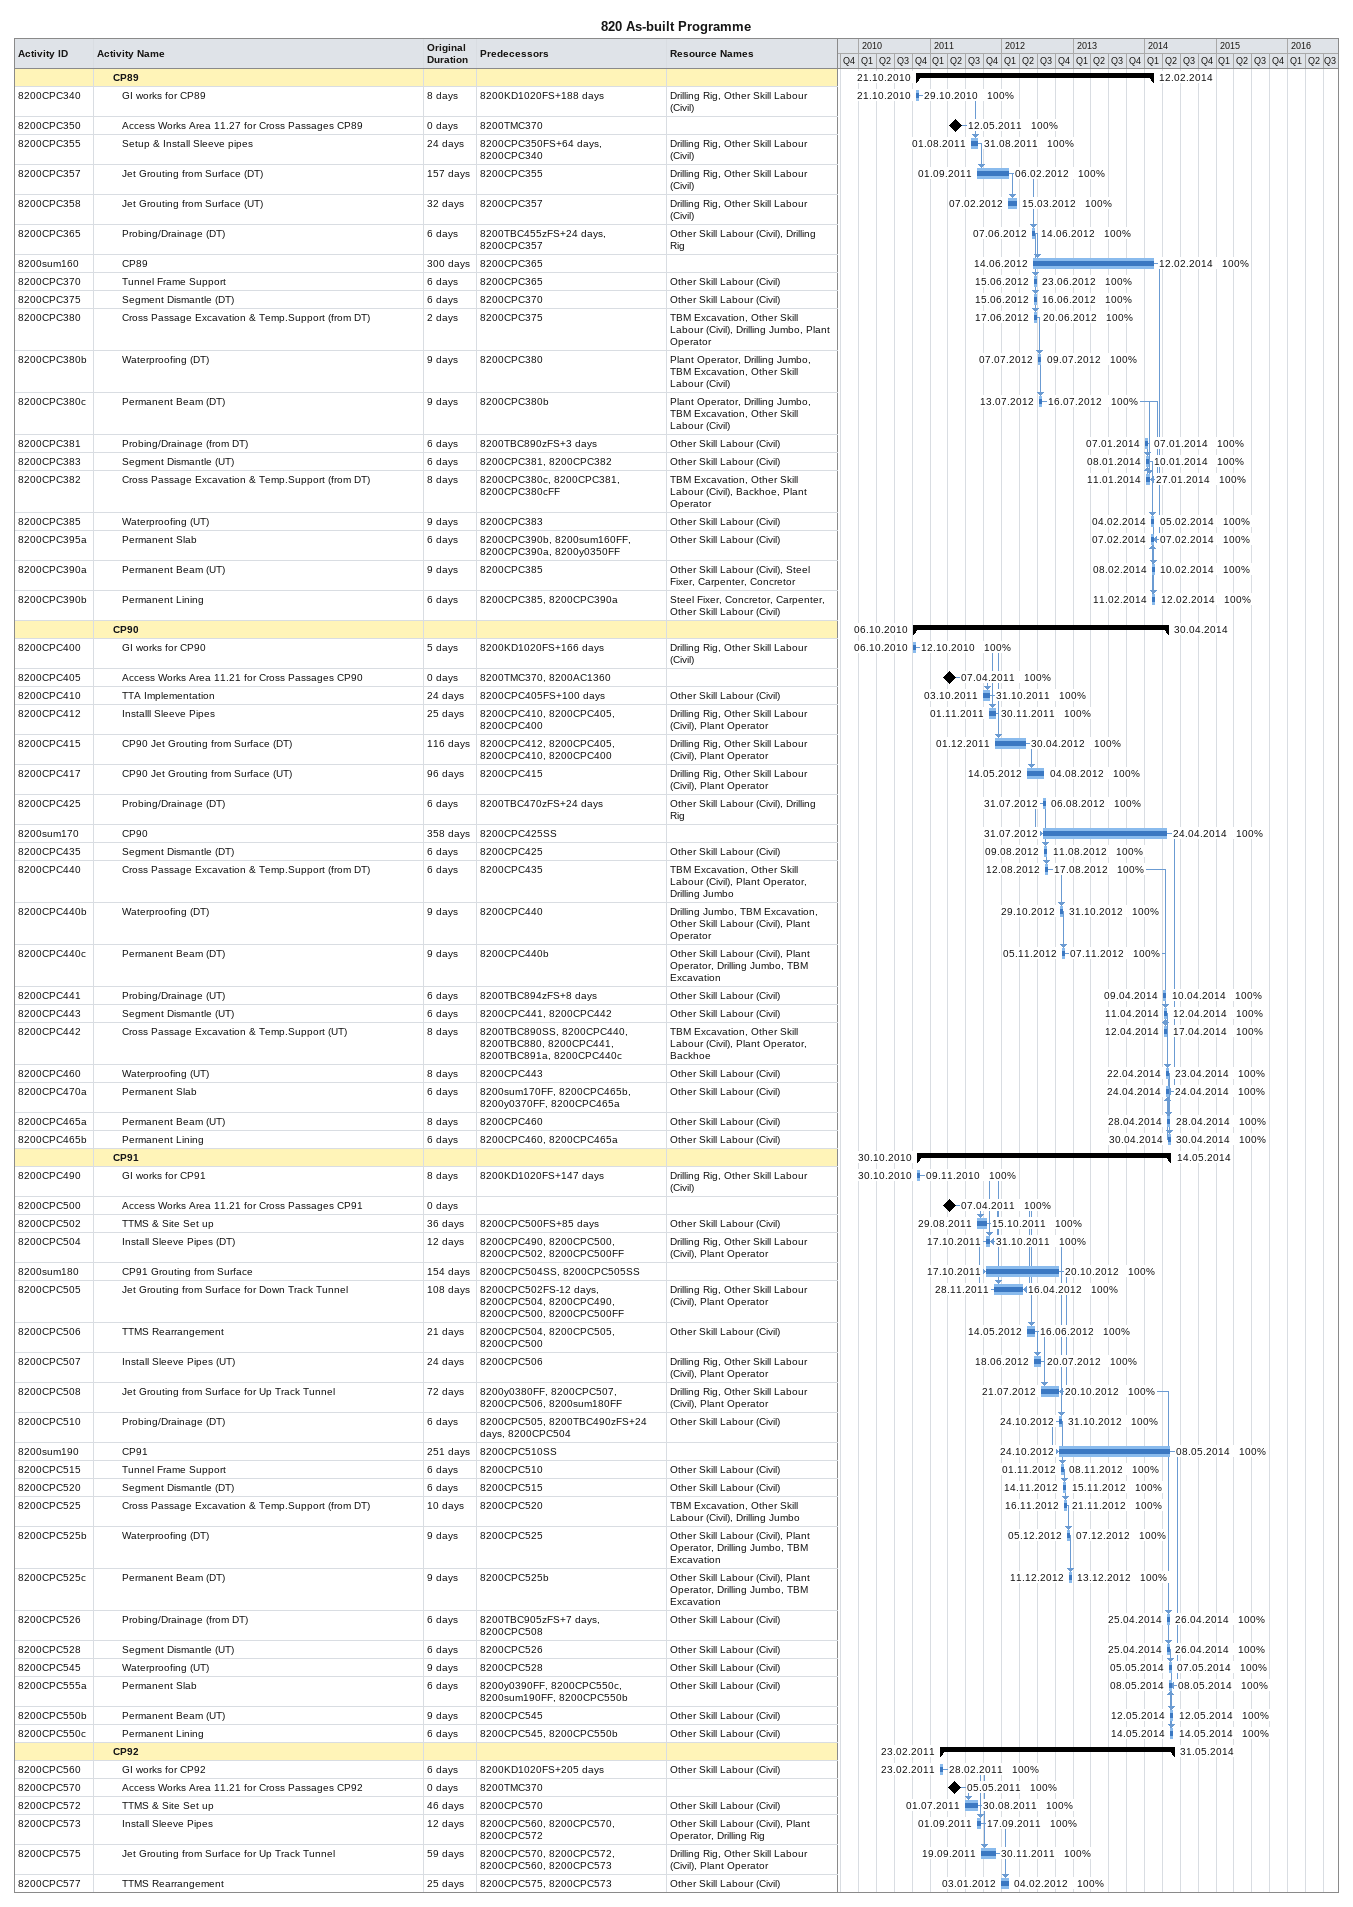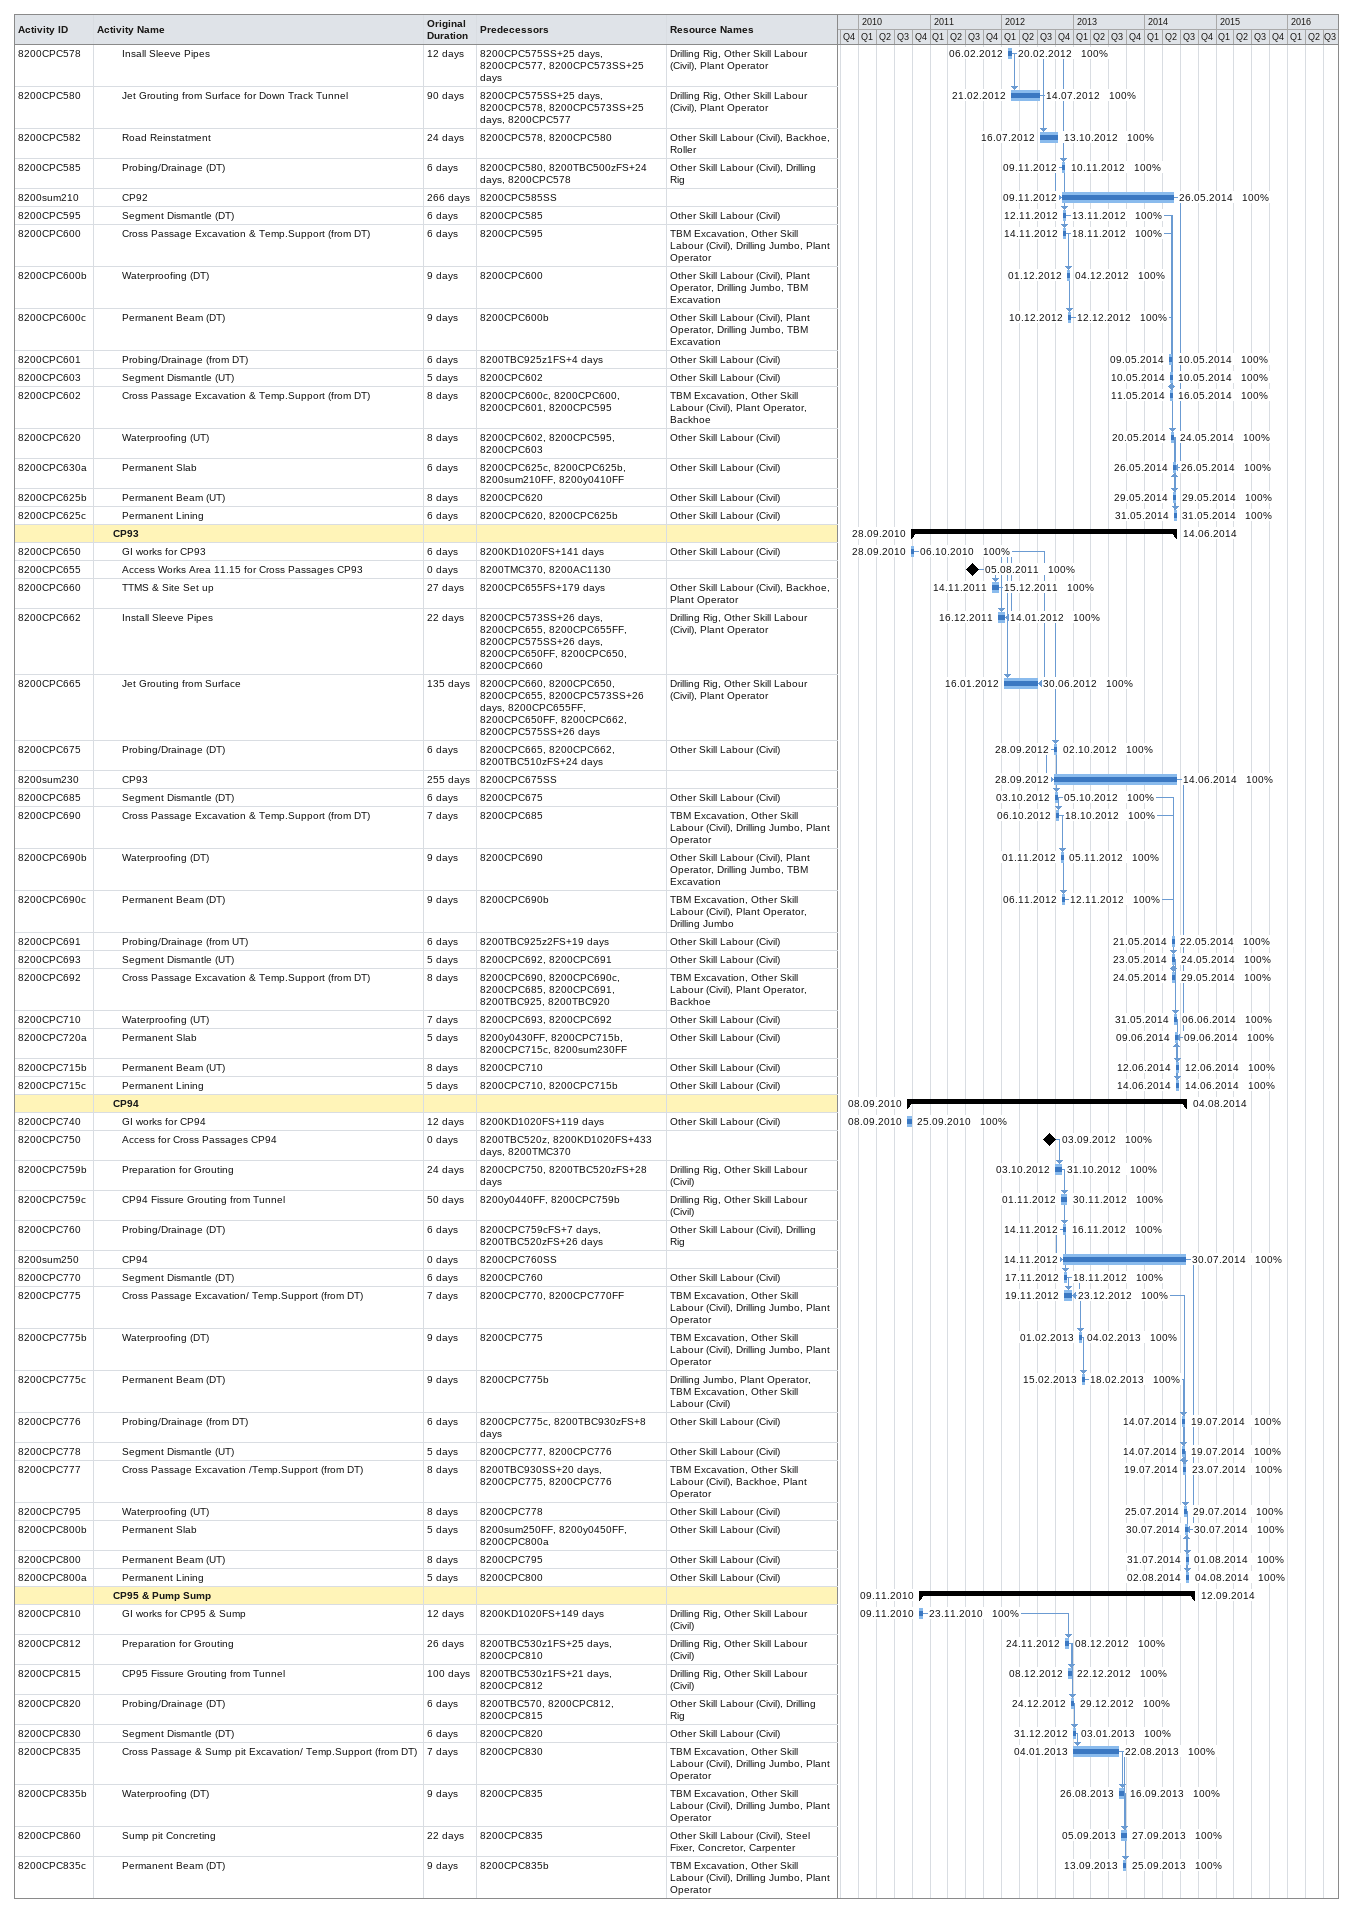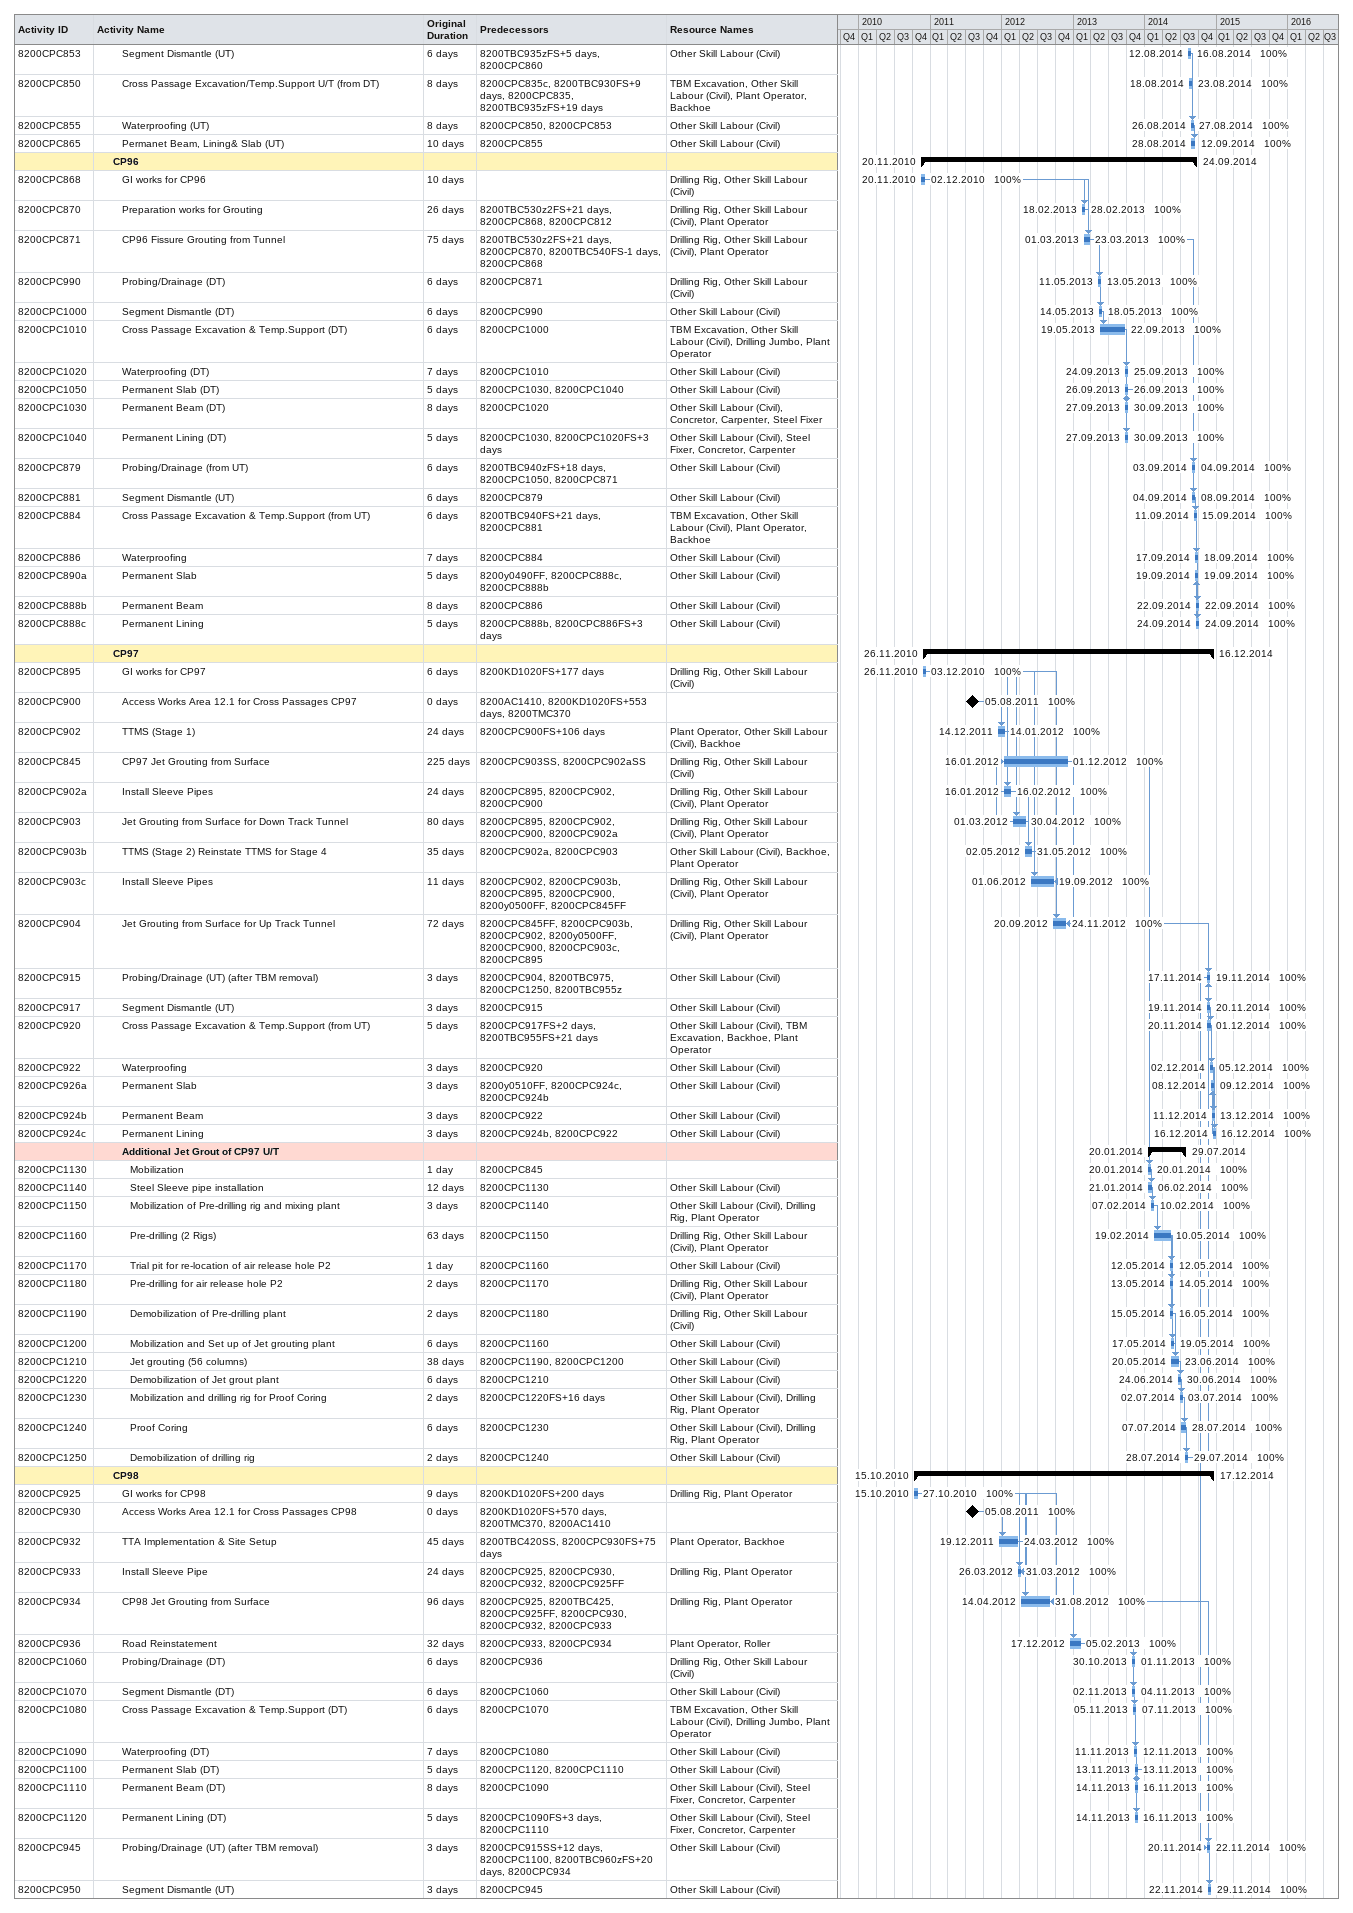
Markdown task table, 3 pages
820 As-built Programme

| ID | Level | Task | Original duration | Start | Finish | Predecessors | Resources | % complete |
|---|---|---|---|---|---|---|---|---|
|  | 3 | **CP89** |  | 2010-10-21 | 2014-02-12 |  |  |  |
| 8200CPC340 | 4 | GI works for CP89 | 8d | 2010-10-21 | 2010-10-29 | 8200KD1020FS+188d | Drilling Rig, Other Skill Labour (Civil) | 100 |
| 8200CPC350 | 4 | Access Works Area 11.27 for Cross Passages CP89 | 0d | 2011-05-12 | 2011-05-12 | 8200TMC370 |  | 100 |
| 8200CPC355 | 4 | Setup & Install Sleeve pipes | 24d | 2011-08-01 | 2011-08-31 | 8200CPC350FS+64d, 8200CPC340 | Drilling Rig, Other Skill Labour (Civil) | 100 |
| 8200CPC357 | 4 | Jet Grouting from Surface (DT) | 157d | 2011-09-01 | 2012-02-06 | 8200CPC355 | Drilling Rig, Other Skill Labour (Civil) | 100 |
| 8200CPC358 | 4 | Jet Grouting from Surface (UT) | 32d | 2012-02-07 | 2012-03-15 | 8200CPC357 | Drilling Rig, Other Skill Labour (Civil) | 100 |
| 8200CPC365 | 4 | Probing/Drainage (DT) | 6d | 2012-06-07 | 2012-06-14 | 8200TBC455zFS+24d, 8200CPC357 | Other Skill Labour (Civil), Drilling Rig | 100 |
| 8200sum160 | 4 | CP89 | 300d | 2012-06-14 | 2014-02-12 | 8200CPC365 |  | 100 |
| 8200CPC370 | 4 | Tunnel Frame Support | 6d | 2012-06-15 | 2012-06-23 | 8200CPC365 | Other Skill Labour (Civil) | 100 |
| 8200CPC375 | 4 | Segment Dismantle (DT) | 6d | 2012-06-15 | 2012-06-16 | 8200CPC370 | Other Skill Labour (Civil) | 100 |
| 8200CPC380 | 4 | Cross Passage Excavation & Temp.Support (from DT) | 2d | 2012-06-17 | 2012-06-20 | 8200CPC375 | TBM Excavation, Other Skill Labour (Civil), Drilling Jumbo, Plant Operator | 100 |
| 8200CPC380b | 4 | Waterproofing (DT) | 9d | 2012-07-07 | 2012-07-09 | 8200CPC380 | Plant Operator, Drilling Jumbo, TBM Excavation, Other Skill Labour (Civil) | 100 |
| 8200CPC380c | 4 | Permanent Beam (DT) | 9d | 2012-07-13 | 2012-07-16 | 8200CPC380b | Plant Operator, Drilling Jumbo, TBM Excavation, Other Skill Labour (Civil) | 100 |
| 8200CPC381 | 4 | Probing/Drainage (from DT) | 6d | 2014-01-07 | 2014-01-07 | 8200TBC890zFS+3d | Other Skill Labour (Civil) | 100 |
| 8200CPC383 | 4 | Segment Dismantle (UT) | 6d | 2014-01-08 | 2014-01-10 | 8200CPC381, 8200CPC382 | Other Skill Labour (Civil) | 100 |
| 8200CPC382 | 4 | Cross Passage Excavation & Temp.Support (from DT) | 8d | 2014-01-11 | 2014-01-27 | 8200CPC380c, 8200CPC381, 8200CPC380cFF | TBM Excavation, Other Skill Labour (Civil), Backhoe, Plant Operator | 100 |
| 8200CPC385 | 4 | Waterproofing (UT) | 9d | 2014-02-04 | 2014-02-05 | 8200CPC383 | Other Skill Labour (Civil) | 100 |
| 8200CPC395a | 4 | Permanent Slab | 6d | 2014-02-07 | 2014-02-07 | 8200CPC390b, 8200sum160FF, 8200CPC390a, 8200y0350FF | Other Skill Labour (Civil) | 100 |
| 8200CPC390a | 4 | Permanent Beam (UT) | 9d | 2014-02-08 | 2014-02-10 | 8200CPC385 | Other Skill Labour (Civil), Steel Fixer, Carpenter, Concretor | 100 |
| 8200CPC390b | 4 | Permanent Lining | 6d | 2014-02-11 | 2014-02-12 | 8200CPC385, 8200CPC390a | Steel Fixer, Concretor, Carpenter, Other Skill Labour (Civil) | 100 |
|  | 3 | **CP90** |  | 2010-10-06 | 2014-04-30 |  |  |  |
| 8200CPC400 | 4 | GI works for CP90 | 5d | 2010-10-06 | 2010-10-12 | 8200KD1020FS+166d | Drilling Rig, Other Skill Labour (Civil) | 100 |
| 8200CPC405 | 4 | Access Works Area 11.21 for Cross Passages CP90 | 0d | 2011-04-07 | 2011-04-07 | 8200TMC370, 8200AC1360 |  | 100 |
| 8200CPC410 | 4 | TTA Implementation | 24d | 2011-10-03 | 2011-10-31 | 8200CPC405FS+100d | Other Skill Labour (Civil) | 100 |
| 8200CPC412 | 4 | Installl Sleeve Pipes | 25d | 2011-11-01 | 2011-11-30 | 8200CPC410, 8200CPC405, 8200CPC400 | Drilling Rig, Other Skill Labour (Civil), Plant Operator | 100 |
| 8200CPC415 | 4 | CP90 Jet Grouting from Surface (DT) | 116d | 2011-12-01 | 2012-04-30 | 8200CPC412, 8200CPC405, 8200CPC410, 8200CPC400 | Drilling Rig, Other Skill Labour (Civil), Plant Operator | 100 |
| 8200CPC417 | 4 | CP90 Jet Grouting from Surface (UT) | 96d | 2012-05-14 | 2012-08-04 | 8200CPC415 | Drilling Rig, Other Skill Labour (Civil), Plant Operator | 100 |
| 8200CPC425 | 4 | Probing/Drainage (DT) | 6d | 2012-07-31 | 2012-08-06 | 8200TBC470zFS+24d | Other Skill Labour (Civil), Drilling Rig | 100 |
| 8200sum170 | 4 | CP90 | 358d | 2012-07-31 | 2014-04-24 | 8200CPC425SS |  | 100 |
| 8200CPC435 | 4 | Segment Dismantle (DT) | 6d | 2012-08-09 | 2012-08-11 | 8200CPC425 | Other Skill Labour (Civil) | 100 |
| 8200CPC440 | 4 | Cross Passage Excavation & Temp.Support (from DT) | 6d | 2012-08-12 | 2012-08-17 | 8200CPC435 | TBM Excavation, Other Skill Labour (Civil), Plant Operator, Drilling Jumbo | 100 |
| 8200CPC440b | 4 | Waterproofing (DT) | 9d | 2012-10-29 | 2012-10-31 | 8200CPC440 | Drilling Jumbo, TBM Excavation, Other Skill Labour (Civil), Plant Operator | 100 |
| 8200CPC440c | 4 | Permanent Beam (DT) | 9d | 2012-11-05 | 2012-11-07 | 8200CPC440b | Other Skill Labour (Civil), Plant Operator, Drilling Jumbo, TBM Excavation | 100 |
| 8200CPC441 | 4 | Probing/Drainage (UT) | 6d | 2014-04-09 | 2014-04-10 | 8200TBC894zFS+8d | Other Skill Labour (Civil) | 100 |
| 8200CPC443 | 4 | Segment Dismantle (UT) | 6d | 2014-04-11 | 2014-04-12 | 8200CPC441, 8200CPC442 | Other Skill Labour (Civil) | 100 |
| 8200CPC442 | 4 | Cross Passage Excavation & Temp.Support (UT) | 8d | 2014-04-12 | 2014-04-17 | 8200TBC890SS, 8200CPC440, 8200TBC880, 8200CPC441, 8200TBC891a, 8200CPC440c | TBM Excavation, Other Skill Labour (Civil), Plant Operator, Backhoe | 100 |
| 8200CPC460 | 4 | Waterproofing (UT) | 8d | 2014-04-22 | 2014-04-23 | 8200CPC443 | Other Skill Labour (Civil) | 100 |
| 8200CPC470a | 4 | Permanent Slab | 6d | 2014-04-24 | 2014-04-24 | 8200sum170FF, 8200CPC465b, 8200y0370FF, 8200CPC465a | Other Skill Labour (Civil) | 100 |
| 8200CPC465a | 4 | Permanent Beam (UT) | 8d | 2014-04-28 | 2014-04-28 | 8200CPC460 | Other Skill Labour (Civil) | 100 |
| 8200CPC465b | 4 | Permanent Lining | 6d | 2014-04-30 | 2014-04-30 | 8200CPC460, 8200CPC465a | Other Skill Labour (Civil) | 100 |
|  | 3 | **CP91** |  | 2010-10-30 | 2014-05-14 |  |  |  |
| 8200CPC490 | 4 | GI works for CP91 | 8d | 2010-10-30 | 2010-11-09 | 8200KD1020FS+147d | Drilling Rig, Other Skill Labour (Civil) | 100 |
| 8200CPC500 | 4 | Access Works Area 11.21 for Cross Passages CP91 | 0d | 2011-04-07 | 2011-04-07 |  |  | 100 |
| 8200CPC502 | 4 | TTMS & Site Set up | 36d | 2011-08-29 | 2011-10-15 | 8200CPC500FS+85d | Other Skill Labour (Civil) | 100 |
| 8200CPC504 | 4 | Install Sleeve Pipes (DT) | 12d | 2011-10-17 | 2011-10-31 | 8200CPC490, 8200CPC500, 8200CPC502, 8200CPC500FF | Drilling Rig, Other Skill Labour (Civil), Plant Operator | 100 |
| 8200sum180 | 4 | CP91 Grouting from Surface | 154d | 2011-10-17 | 2012-10-20 | 8200CPC504SS, 8200CPC505SS |  | 100 |
| 8200CPC505 | 4 | Jet Grouting from Surface for Down Track Tunnel | 108d | 2011-11-28 | 2012-04-16 | 8200CPC502FS-12d, 8200CPC504, 8200CPC490, 8200CPC500, 8200CPC500FF | Drilling Rig, Other Skill Labour (Civil), Plant Operator | 100 |
| 8200CPC506 | 4 | TTMS Rearrangement | 21d | 2012-05-14 | 2012-06-16 | 8200CPC504, 8200CPC505, 8200CPC500 | Other Skill Labour (Civil) | 100 |
| 8200CPC507 | 4 | Install Sleeve Pipes (UT) | 24d | 2012-06-18 | 2012-07-20 | 8200CPC506 | Drilling Rig, Other Skill Labour (Civil), Plant Operator | 100 |
| 8200CPC508 | 4 | Jet Grouting from Surface for Up Track Tunnel | 72d | 2012-07-21 | 2012-10-20 | 8200y0380FF, 8200CPC507, 8200CPC506, 8200sum180FF | Drilling Rig, Other Skill Labour (Civil), Plant Operator | 100 |
| 8200CPC510 | 4 | Probing/Drainage (DT) | 6d | 2012-10-24 | 2012-10-31 | 8200CPC505, 8200TBC490zFS+24d, 8200CPC504 | Other Skill Labour (Civil) | 100 |
| 8200sum190 | 4 | CP91 | 251d | 2012-10-24 | 2014-05-08 | 8200CPC510SS |  | 100 |
| 8200CPC515 | 4 | Tunnel Frame Support | 6d | 2012-11-01 | 2012-11-08 | 8200CPC510 | Other Skill Labour (Civil) | 100 |
| 8200CPC520 | 4 | Segment Dismantle (DT) | 6d | 2012-11-14 | 2012-11-15 | 8200CPC515 | Other Skill Labour (Civil) | 100 |
| 8200CPC525 | 4 | Cross Passage Excavation & Temp.Support (from DT) | 10d | 2012-11-16 | 2012-11-21 | 8200CPC520 | TBM Excavation, Other Skill Labour (Civil), Drilling Jumbo | 100 |
| 8200CPC525b | 4 | Waterproofing (DT) | 9d | 2012-12-05 | 2012-12-07 | 8200CPC525 | Other Skill Labour (Civil), Plant Operator, Drilling Jumbo, TBM Excavation | 100 |
| 8200CPC525c | 4 | Permanent Beam (DT) | 9d | 2012-12-11 | 2012-12-13 | 8200CPC525b | Other Skill Labour (Civil), Plant Operator, Drilling Jumbo, TBM Excavation | 100 |
| 8200CPC526 | 4 | Probing/Drainage (from DT) | 6d | 2014-04-25 | 2014-04-26 | 8200TBC905zFS+7d, 8200CPC508 | Other Skill Labour (Civil) | 100 |
| 8200CPC528 | 4 | Segment Dismantle (UT) | 6d | 2014-04-25 | 2014-04-26 | 8200CPC526 | Other Skill Labour (Civil) | 100 |
| 8200CPC545 | 4 | Waterproofing (UT) | 9d | 2014-05-05 | 2014-05-07 | 8200CPC528 | Other Skill Labour (Civil) | 100 |
| 8200CPC555a | 4 | Permanent Slab | 6d | 2014-05-08 | 2014-05-08 | 8200y0390FF, 8200CPC550c, 8200sum190FF, 8200CPC550b | Other Skill Labour (Civil) | 100 |
| 8200CPC550b | 4 | Permanent Beam (UT) | 9d | 2014-05-12 | 2014-05-12 | 8200CPC545 | Other Skill Labour (Civil) | 100 |
| 8200CPC550c | 4 | Permanent Lining | 6d | 2014-05-14 | 2014-05-14 | 8200CPC545, 8200CPC550b | Other Skill Labour (Civil) | 100 |
|  | 3 | **CP92** |  | 2011-02-23 | 2014-05-31 |  |  |  |
| 8200CPC560 | 4 | GI works for CP92 | 6d | 2011-02-23 | 2011-02-28 | 8200KD1020FS+205d | Other Skill Labour (Civil) | 100 |
| 8200CPC570 | 4 | Access Works Area 11.21 for Cross Passages CP92 | 0d | 2011-05-05 | 2011-05-05 | 8200TMC370 |  | 100 |
| 8200CPC572 | 4 | TTMS & Site Set up | 46d | 2011-07-01 | 2011-08-30 | 8200CPC570 | Other Skill Labour (Civil) | 100 |
| 8200CPC573 | 4 | Install Sleeve Pipes | 12d | 2011-09-01 | 2011-09-17 | 8200CPC560, 8200CPC570, 8200CPC572 | Other Skill Labour (Civil), Plant Operator, Drilling Rig | 100 |
| 8200CPC575 | 4 | Jet Grouting from Surface for Up Track Tunnel | 59d | 2011-09-19 | 2011-11-30 | 8200CPC570, 8200CPC572, 8200CPC560, 8200CPC573 | Drilling Rig, Other Skill Labour (Civil), Plant Operator | 100 |
| 8200CPC577 | 4 | TTMS Rearrangement | 25d | 2012-01-03 | 2012-02-04 | 8200CPC575, 8200CPC573 | Other Skill Labour (Civil) | 100 |
| 8200CPC578 | 4 | Insall Sleeve Pipes | 12d | 2012-02-06 | 2012-02-20 | 8200CPC575SS+25d, 8200CPC577, 8200CPC573SS+25d | Drilling Rig, Other Skill Labour (Civil), Plant Operator | 100 |
| 8200CPC580 | 4 | Jet Grouting from Surface for Down Track Tunnel | 90d | 2012-02-21 | 2012-07-14 | 8200CPC575SS+25d, 8200CPC578, 8200CPC573SS+25d, 8200CPC577 | Drilling Rig, Other Skill Labour (Civil), Plant Operator | 100 |
| 8200CPC582 | 4 | Road Reinstatment | 24d | 2012-07-16 | 2012-10-13 | 8200CPC578, 8200CPC580 | Other Skill Labour (Civil), Backhoe, Roller | 100 |
| 8200CPC585 | 4 | Probing/Drainage (DT) | 6d | 2012-11-09 | 2012-11-10 | 8200CPC580, 8200TBC500zFS+24d, 8200CPC578 | Other Skill Labour (Civil), Drilling Rig | 100 |
| 8200sum210 | 4 | CP92 | 266d | 2012-11-09 | 2014-05-26 | 8200CPC585SS |  | 100 |
| 8200CPC595 | 4 | Segment Dismantle (DT) | 6d | 2012-11-12 | 2012-11-13 | 8200CPC585 | Other Skill Labour (Civil) | 100 |
| 8200CPC600 | 4 | Cross Passage Excavation & Temp.Support (from DT) | 6d | 2012-11-14 | 2012-11-18 | 8200CPC595 | TBM Excavation, Other Skill Labour (Civil), Drilling Jumbo, Plant Operator | 100 |
| 8200CPC600b | 4 | Waterproofing (DT) | 9d | 2012-12-01 | 2012-12-04 | 8200CPC600 | Other Skill Labour (Civil), Plant Operator, Drilling Jumbo, TBM Excavation | 100 |
| 8200CPC600c | 4 | Permanent Beam (DT) | 9d | 2012-12-10 | 2012-12-12 | 8200CPC600b | Other Skill Labour (Civil), Plant Operator, Drilling Jumbo, TBM Excavation | 100 |
| 8200CPC601 | 4 | Probing/Drainage (from DT) | 6d | 2014-05-09 | 2014-05-10 | 8200TBC925z1FS+4d | Other Skill Labour (Civil) | 100 |
| 8200CPC603 | 4 | Segment Dismantle (UT) | 5d | 2014-05-10 | 2014-05-10 | 8200CPC602 | Other Skill Labour (Civil) | 100 |
| 8200CPC602 | 4 | Cross Passage Excavation & Temp.Support (from DT) | 8d | 2014-05-11 | 2014-05-16 | 8200CPC600c, 8200CPC600, 8200CPC601, 8200CPC595 | TBM Excavation, Other Skill Labour (Civil), Plant Operator, Backhoe | 100 |
| 8200CPC620 | 4 | Waterproofing (UT) | 8d | 2014-05-20 | 2014-05-24 | 8200CPC602, 8200CPC595, 8200CPC603 | Other Skill Labour (Civil) | 100 |
| 8200CPC630a | 4 | Permanent Slab | 6d | 2014-05-26 | 2014-05-26 | 8200CPC625c, 8200CPC625b, 8200sum210FF, 8200y0410FF | Other Skill Labour (Civil) | 100 |
| 8200CPC625b | 4 | Permanent Beam (UT) | 8d | 2014-05-29 | 2014-05-29 | 8200CPC620 | Other Skill Labour (Civil) | 100 |
| 8200CPC625c | 4 | Permanent Lining | 6d | 2014-05-31 | 2014-05-31 | 8200CPC620, 8200CPC625b | Other Skill Labour (Civil) | 100 |
|  | 3 | **CP93** |  | 2010-09-28 | 2014-06-14 |  |  |  |
| 8200CPC650 | 4 | GI works for CP93 | 6d | 2010-09-28 | 2010-10-06 | 8200KD1020FS+141d | Other Skill Labour (Civil) | 100 |
| 8200CPC655 | 4 | Access Works Area 11.15 for Cross Passages CP93 | 0d | 2011-08-05 | 2011-08-05 | 8200TMC370, 8200AC1130 |  | 100 |
| 8200CPC660 | 4 | TTMS & Site Set up | 27d | 2011-11-14 | 2011-12-15 | 8200CPC655FS+179d | Other Skill Labour (Civil), Backhoe, Plant Operator | 100 |
| 8200CPC662 | 4 | Install Sleeve Pipes | 22d | 2011-12-16 | 2012-01-14 | 8200CPC573SS+26d, 8200CPC655, 8200CPC655FF, 8200CPC575SS+26d, 8200CPC650FF, 8200CPC650, 8200CPC660 | Drilling Rig, Other Skill Labour (Civil), Plant Operator | 100 |
| 8200CPC665 | 4 | Jet Grouting from Surface | 135d | 2012-01-16 | 2012-06-30 | 8200CPC660, 8200CPC650, 8200CPC655, 8200CPC573SS+26d, 8200CPC655FF, 8200CPC650FF, 8200CPC662, 8200CPC575SS+26d | Drilling Rig, Other Skill Labour (Civil), Plant Operator | 100 |
| 8200CPC675 | 4 | Probing/Drainage (DT) | 6d | 2012-09-28 | 2012-10-02 | 8200CPC665, 8200CPC662, 8200TBC510zFS+24d | Other Skill Labour (Civil) | 100 |
| 8200sum230 | 4 | CP93 | 255d | 2012-09-28 | 2014-06-14 | 8200CPC675SS |  | 100 |
| 8200CPC685 | 4 | Segment Dismantle (DT) | 6d | 2012-10-03 | 2012-10-05 | 8200CPC675 | Other Skill Labour (Civil) | 100 |
| 8200CPC690 | 4 | Cross Passage Excavation & Temp.Support (from DT) | 7d | 2012-10-06 | 2012-10-18 | 8200CPC685 | TBM Excavation, Other Skill Labour (Civil), Drilling Jumbo, Plant Operator | 100 |
| 8200CPC690b | 4 | Waterproofing (DT) | 9d | 2012-11-01 | 2012-11-05 | 8200CPC690 | Other Skill Labour (Civil), Plant Operator, Drilling Jumbo, TBM Excavation | 100 |
| 8200CPC690c | 4 | Permanent Beam (DT) | 9d | 2012-11-06 | 2012-11-12 | 8200CPC690b | TBM Excavation, Other Skill Labour (Civil), Plant Operator, Drilling Jumbo | 100 |
| 8200CPC691 | 4 | Probing/Drainage (from UT) | 6d | 2014-05-21 | 2014-05-22 | 8200TBC925z2FS+19d | Other Skill Labour (Civil) | 100 |
| 8200CPC693 | 4 | Segment Dismantle (UT) | 5d | 2014-05-23 | 2014-05-24 | 8200CPC692, 8200CPC691 | Other Skill Labour (Civil) | 100 |
| 8200CPC692 | 4 | Cross Passage Excavation & Temp.Support (from DT) | 8d | 2014-05-24 | 2014-05-29 | 8200CPC690, 8200CPC690c, 8200CPC685, 8200CPC691, 8200TBC925, 8200TBC920 | TBM Excavation, Other Skill Labour (Civil), Plant Operator, Backhoe | 100 |
| 8200CPC710 | 4 | Waterproofing (UT) | 7d | 2014-05-31 | 2014-06-06 | 8200CPC693, 8200CPC692 | Other Skill Labour (Civil) | 100 |
| 8200CPC720a | 4 | Permanent Slab | 5d | 2014-06-09 | 2014-06-09 | 8200y0430FF, 8200CPC715b, 8200CPC715c, 8200sum230FF | Other Skill Labour (Civil) | 100 |
| 8200CPC715b | 4 | Permanent Beam (UT) | 8d | 2014-06-12 | 2014-06-12 | 8200CPC710 | Other Skill Labour (Civil) | 100 |
| 8200CPC715c | 4 | Permanent Lining | 5d | 2014-06-14 | 2014-06-14 | 8200CPC710, 8200CPC715b | Other Skill Labour (Civil) | 100 |
|  | 3 | **CP94** |  | 2010-09-08 | 2014-08-04 |  |  |  |
| 8200CPC740 | 4 | GI works for CP94 | 12d | 2010-09-08 | 2010-09-25 | 8200KD1020FS+119d | Other Skill Labour (Civil) | 100 |
| 8200CPC750 | 4 | Access for Cross Passages CP94 | 0d | 2012-09-03 | 2012-09-03 | 8200TBC520z, 8200KD1020FS+433d, 8200TMC370 |  | 100 |
| 8200CPC759b | 4 | Preparation for Grouting | 24d | 2012-10-03 | 2012-10-31 | 8200CPC750, 8200TBC520zFS+28d | Drilling Rig, Other Skill Labour (Civil) | 100 |
| 8200CPC759c | 4 | CP94 Fissure Grouting from Tunnel | 50d | 2012-11-01 | 2012-11-30 | 8200y0440FF, 8200CPC759b | Drilling Rig, Other Skill Labour (Civil) | 100 |
| 8200CPC760 | 4 | Probing/Drainage (DT) | 6d | 2012-11-14 | 2012-11-16 | 8200CPC759cFS+7d, 8200TBC520zFS+26d | Other Skill Labour (Civil), Drilling Rig | 100 |
| 8200sum250 | 4 | CP94 | 0d | 2012-11-14 | 2014-07-30 | 8200CPC760SS |  | 100 |
| 8200CPC770 | 4 | Segment Dismantle (DT) | 6d | 2012-11-17 | 2012-11-18 | 8200CPC760 | Other Skill Labour (Civil) | 100 |
| 8200CPC775 | 4 | Cross Passage Excavation/ Temp.Support (from DT) | 7d | 2012-11-19 | 2012-12-23 | 8200CPC770, 8200CPC770FF | TBM Excavation, Other Skill Labour (Civil), Drilling Jumbo, Plant Operator | 100 |
| 8200CPC775b | 4 | Waterproofing (DT) | 9d | 2013-02-01 | 2013-02-04 | 8200CPC775 | TBM Excavation, Other Skill Labour (Civil), Drilling Jumbo, Plant Operator | 100 |
| 8200CPC775c | 4 | Permanent Beam (DT) | 9d | 2013-02-15 | 2013-02-18 | 8200CPC775b | Drilling Jumbo, Plant Operator, TBM Excavation, Other Skill Labour (Civil) | 100 |
| 8200CPC776 | 4 | Probing/Drainage (from DT) | 6d | 2014-07-14 | 2014-07-19 | 8200CPC775c, 8200TBC930zFS+8d | Other Skill Labour (Civil) | 100 |
| 8200CPC778 | 4 | Segment Dismantle (UT) | 5d | 2014-07-14 | 2014-07-19 | 8200CPC777, 8200CPC776 | Other Skill Labour (Civil) | 100 |
| 8200CPC777 | 4 | Cross Passage Excavation /Temp.Support (from DT) | 8d | 2014-07-19 | 2014-07-23 | 8200TBC930SS+20d, 8200CPC775, 8200CPC776 | TBM Excavation, Other Skill Labour (Civil), Backhoe, Plant Operator | 100 |
| 8200CPC795 | 4 | Waterproofing (UT) | 8d | 2014-07-25 | 2014-07-29 | 8200CPC778 | Other Skill Labour (Civil) | 100 |
| 8200CPC800b | 4 | Permanent Slab | 5d | 2014-07-30 | 2014-07-30 | 8200sum250FF, 8200y0450FF, 8200CPC800a | Other Skill Labour (Civil) | 100 |
| 8200CPC800 | 4 | Permanent Beam (UT) | 8d | 2014-07-31 | 2014-08-01 | 8200CPC795 | Other Skill Labour (Civil) | 100 |
| 8200CPC800a | 4 | Permanent Lining | 5d | 2014-08-02 | 2014-08-04 | 8200CPC800 | Other Skill Labour (Civil) | 100 |
|  | 3 | **CP95 & Pump Sump** |  | 2010-11-09 | 2014-09-12 |  |  |  |
| 8200CPC810 | 4 | GI works for CP95 & Sump | 12d | 2010-11-09 | 2010-11-23 | 8200KD1020FS+149d | Drilling Rig, Other Skill Labour (Civil) | 100 |
| 8200CPC812 | 4 | Preparation for Grouting | 26d | 2012-11-24 | 2012-12-08 | 8200TBC530z1FS+25d, 8200CPC810 | Drilling Rig, Other Skill Labour (Civil) | 100 |
| 8200CPC815 | 4 | CP95 Fissure Grouting from Tunnel | 100d | 2012-12-08 | 2012-12-22 | 8200TBC530z1FS+21d, 8200CPC812 | Drilling Rig, Other Skill Labour (Civil) | 100 |
| 8200CPC820 | 4 | Probing/Drainage (DT) | 6d | 2012-12-24 | 2012-12-29 | 8200TBC570, 8200CPC812, 8200CPC815 | Other Skill Labour (Civil), Drilling Rig | 100 |
| 8200CPC830 | 4 | Segment Dismantle (DT) | 6d | 2012-12-31 | 2013-01-03 | 8200CPC820 | Other Skill Labour (Civil) | 100 |
| 8200CPC835 | 4 | Cross Passage & Sump pit Excavation/ Temp.Support (from DT) | 7d | 2013-01-04 | 2013-08-22 | 8200CPC830 | TBM Excavation, Other Skill Labour (Civil), Drilling Jumbo, Plant Operator | 100 |
| 8200CPC835b | 4 | Waterproofing (DT) | 9d | 2013-08-26 | 2013-09-16 | 8200CPC835 | TBM Excavation, Other Skill Labour (Civil), Drilling Jumbo, Plant Operator | 100 |
| 8200CPC860 | 4 | Sump pit Concreting | 22d | 2013-09-05 | 2013-09-27 | 8200CPC835 | Other Skill Labour (Civil), Steel Fixer, Concretor, Carpenter | 100 |
| 8200CPC835c | 4 | Permanent Beam (DT) | 9d | 2013-09-13 | 2013-09-25 | 8200CPC835b | TBM Excavation, Other Skill Labour (Civil), Drilling Jumbo, Plant Operator | 100 |
| 8200CPC853 | 4 | Segment Dismantle (UT) | 6d | 2014-08-12 | 2014-08-16 | 8200TBC935zFS+5d, 8200CPC860 | Other Skill Labour (Civil) | 100 |
| 8200CPC850 | 4 | Cross Passage Excavation/Temp.Support U/T (from DT) | 8d | 2014-08-18 | 2014-08-23 | 8200CPC835c, 8200TBC930FS+9d, 8200CPC835, 8200TBC935zFS+19d | TBM Excavation, Other Skill Labour (Civil), Plant Operator, Backhoe | 100 |
| 8200CPC855 | 4 | Waterproofing (UT) | 8d | 2014-08-26 | 2014-08-27 | 8200CPC850, 8200CPC853 | Other Skill Labour (Civil) | 100 |
| 8200CPC865 | 4 | Permanet Beam, Lining& Slab (UT) | 10d | 2014-08-28 | 2014-09-12 | 8200CPC855 | Other Skill Labour (Civil) | 100 |
|  | 3 | **CP96** |  | 2010-11-20 | 2014-09-24 |  |  |  |
| 8200CPC868 | 4 | GI works for CP96 | 10d | 2010-11-20 | 2010-12-02 |  | Drilling Rig, Other Skill Labour (Civil) | 100 |
| 8200CPC870 | 4 | Preparation works for Grouting | 26d | 2013-02-18 | 2013-02-28 | 8200TBC530z2FS+21d, 8200CPC868, 8200CPC812 | Drilling Rig, Other Skill Labour (Civil), Plant Operator | 100 |
| 8200CPC871 | 4 | CP96 Fissure Grouting from Tunnel | 75d | 2013-03-01 | 2013-03-23 | 8200TBC530z2FS+21d, 8200CPC870, 8200TBC540FS-1d, 8200CPC868 | Drilling Rig, Other Skill Labour (Civil), Plant Operator | 100 |
| 8200CPC990 | 4 | Probing/Drainage (DT) | 6d | 2013-05-11 | 2013-05-13 | 8200CPC871 | Drilling Rig, Other Skill Labour (Civil) | 100 |
| 8200CPC1000 | 4 | Segment Dismantle (DT) | 6d | 2013-05-14 | 2013-05-18 | 8200CPC990 | Other Skill Labour (Civil) | 100 |
| 8200CPC1010 | 4 | Cross Passage Excavation & Temp.Support (DT) | 6d | 2013-05-19 | 2013-09-22 | 8200CPC1000 | TBM Excavation, Other Skill Labour (Civil), Drilling Jumbo, Plant Operator | 100 |
| 8200CPC1020 | 4 | Waterproofing (DT) | 7d | 2013-09-24 | 2013-09-25 | 8200CPC1010 | Other Skill Labour (Civil) | 100 |
| 8200CPC1050 | 4 | Permanent Slab (DT) | 5d | 2013-09-26 | 2013-09-26 | 8200CPC1030, 8200CPC1040 | Other Skill Labour (Civil) | 100 |
| 8200CPC1030 | 4 | Permanent Beam (DT) | 8d | 2013-09-27 | 2013-09-30 | 8200CPC1020 | Other Skill Labour (Civil), Concretor, Carpenter, Steel Fixer | 100 |
| 8200CPC1040 | 4 | Permanent Lining (DT) | 5d | 2013-09-27 | 2013-09-30 | 8200CPC1030, 8200CPC1020FS+3d | Other Skill Labour (Civil), Steel Fixer, Concretor, Carpenter | 100 |
| 8200CPC879 | 4 | Probing/Drainage (from UT) | 6d | 2014-09-03 | 2014-09-04 | 8200TBC940zFS+18d, 8200CPC1050, 8200CPC871 | Other Skill Labour (Civil) | 100 |
| 8200CPC881 | 4 | Segment Dismantle (UT) | 6d | 2014-09-04 | 2014-09-08 | 8200CPC879 | Other Skill Labour (Civil) | 100 |
| 8200CPC884 | 4 | Cross Passage Excavation & Temp.Support (from UT) | 6d | 2014-09-11 | 2014-09-15 | 8200TBC940FS+21d, 8200CPC881 | TBM Excavation, Other Skill Labour (Civil), Plant Operator, Backhoe | 100 |
| 8200CPC886 | 4 | Waterproofing | 7d | 2014-09-17 | 2014-09-18 | 8200CPC884 | Other Skill Labour (Civil) | 100 |
| 8200CPC890a | 4 | Permanent Slab | 5d | 2014-09-19 | 2014-09-19 | 8200y0490FF, 8200CPC888c, 8200CPC888b | Other Skill Labour (Civil) | 100 |
| 8200CPC888b | 4 | Permanent Beam | 8d | 2014-09-22 | 2014-09-22 | 8200CPC886 | Other Skill Labour (Civil) | 100 |
| 8200CPC888c | 4 | Permanent Lining | 5d | 2014-09-24 | 2014-09-24 | 8200CPC888b, 8200CPC886FS+3d | Other Skill Labour (Civil) | 100 |
|  | 3 | **CP97** |  | 2010-11-26 | 2014-12-16 |  |  |  |
| 8200CPC895 | 4 | GI works for CP97 | 6d | 2010-11-26 | 2010-12-03 | 8200KD1020FS+177d | Drilling Rig, Other Skill Labour (Civil) | 100 |
| 8200CPC900 | 4 | Access Works Area 12.1 for Cross Passages CP97 | 0d | 2011-08-05 | 2011-08-05 | 8200AC1410, 8200KD1020FS+553d, 8200TMC370 |  | 100 |
| 8200CPC902 | 4 | TTMS (Stage 1) | 24d | 2011-12-14 | 2012-01-14 | 8200CPC900FS+106d | Plant Operator, Other Skill Labour (Civil), Backhoe | 100 |
| 8200CPC845 | 4 | CP97 Jet Grouting from Surface | 225d | 2012-01-16 | 2012-12-01 | 8200CPC903SS, 8200CPC902aSS | Drilling Rig, Other Skill Labour (Civil) | 100 |
| 8200CPC902a | 4 | Install Sleeve Pipes | 24d | 2012-01-16 | 2012-02-16 | 8200CPC895, 8200CPC902, 8200CPC900 | Drilling Rig, Other Skill Labour (Civil), Plant Operator | 100 |
| 8200CPC903 | 4 | Jet Grouting from Surface for Down Track Tunnel | 80d | 2012-03-01 | 2012-04-30 | 8200CPC895, 8200CPC902, 8200CPC900, 8200CPC902a | Drilling Rig, Other Skill Labour (Civil), Plant Operator | 100 |
| 8200CPC903b | 4 | TTMS (Stage 2) Reinstate TTMS for Stage 4 | 35d | 2012-05-02 | 2012-05-31 | 8200CPC902a, 8200CPC903 | Other Skill Labour (Civil), Backhoe, Plant Operator | 100 |
| 8200CPC903c | 4 | Install Sleeve Pipes | 11d | 2012-06-01 | 2012-09-19 | 8200CPC902, 8200CPC903b, 8200CPC895, 8200CPC900, 8200y0500FF, 8200CPC845FF | Drilling Rig, Other Skill Labour (Civil), Plant Operator | 100 |
| 8200CPC904 | 4 | Jet Grouting from Surface for Up Track Tunnel | 72d | 2012-09-20 | 2012-11-24 | 8200CPC845FF, 8200CPC903b, 8200CPC902, 8200y0500FF, 8200CPC900, 8200CPC903c, 8200CPC895 | Drilling Rig, Other Skill Labour (Civil), Plant Operator | 100 |
| 8200CPC915 | 4 | Probing/Drainage (UT) (after TBM removal) | 3d | 2014-11-17 | 2014-11-19 | 8200CPC904, 8200TBC975, 8200CPC1250, 8200TBC955z | Other Skill Labour (Civil) | 100 |
| 8200CPC917 | 4 | Segment Dismantle (UT) | 3d | 2014-11-19 | 2014-11-20 | 8200CPC915 | Other Skill Labour (Civil) | 100 |
| 8200CPC920 | 4 | Cross Passage Excavation & Temp.Support (from UT) | 5d | 2014-11-20 | 2014-12-01 | 8200CPC917FS+2d, 8200TBC955FS+21d | Other Skill Labour (Civil), TBM Excavation, Backhoe, Plant Operator | 100 |
| 8200CPC922 | 4 | Waterproofing | 3d | 2014-12-02 | 2014-12-05 | 8200CPC920 | Other Skill Labour (Civil) | 100 |
| 8200CPC926a | 4 | Permanent Slab | 3d | 2014-12-08 | 2014-12-09 | 8200y0510FF, 8200CPC924c, 8200CPC924b | Other Skill Labour (Civil) | 100 |
| 8200CPC924b | 4 | Permanent Beam | 3d | 2014-12-11 | 2014-12-13 | 8200CPC922 | Other Skill Labour (Civil) | 100 |
| 8200CPC924c | 4 | Permanent Lining | 3d | 2014-12-16 | 2014-12-16 | 8200CPC924b, 8200CPC922 | Other Skill Labour (Civil) | 100 |
|  | 4 | **Additional Jet Grout of CP97 U/T** |  | 2014-01-20 | 2014-07-29 |  |  |  |
| 8200CPC1130 | 5 | Mobilization | 1d | 2014-01-20 | 2014-01-20 | 8200CPC845 |  | 100 |
| 8200CPC1140 | 5 | Steel Sleeve pipe installation | 12d | 2014-01-21 | 2014-02-06 | 8200CPC1130 | Other Skill Labour (Civil) | 100 |
| 8200CPC1150 | 5 | Mobilization of Pre-drilling rig and mixing plant | 3d | 2014-02-07 | 2014-02-10 | 8200CPC1140 | Other Skill Labour (Civil), Drilling Rig, Plant Operator | 100 |
| 8200CPC1160 | 5 | Pre-drilling (2 Rigs) | 63d | 2014-02-19 | 2014-05-10 | 8200CPC1150 | Drilling Rig, Other Skill Labour (Civil), Plant Operator | 100 |
| 8200CPC1170 | 5 | Trial pit for re-location of air release hole P2 | 1d | 2014-05-12 | 2014-05-12 | 8200CPC1160 | Other Skill Labour (Civil) | 100 |
| 8200CPC1180 | 5 | Pre-drilling for air release hole P2 | 2d | 2014-05-13 | 2014-05-14 | 8200CPC1170 | Drilling Rig, Other Skill Labour (Civil), Plant Operator | 100 |
| 8200CPC1190 | 5 | Demobilization of Pre-drilling plant | 2d | 2014-05-15 | 2014-05-16 | 8200CPC1180 | Drilling Rig, Other Skill Labour (Civil) | 100 |
| 8200CPC1200 | 5 | Mobilization and Set up of Jet grouting plant | 6d | 2014-05-17 | 2014-05-19 | 8200CPC1160 | Other Skill Labour (Civil) | 100 |
| 8200CPC1210 | 5 | Jet grouting (56 columns) | 38d | 2014-05-20 | 2014-06-23 | 8200CPC1190, 8200CPC1200 | Other Skill Labour (Civil) | 100 |
| 8200CPC1220 | 5 | Demobilization of Jet grout plant | 6d | 2014-06-24 | 2014-06-30 | 8200CPC1210 | Other Skill Labour (Civil) | 100 |
| 8200CPC1230 | 5 | Mobilization and drilling rig for Proof Coring | 2d | 2014-07-02 | 2014-07-03 | 8200CPC1220FS+16d | Other Skill Labour (Civil), Drilling Rig, Plant Operator | 100 |
| 8200CPC1240 | 5 | Proof Coring | 6d | 2014-07-07 | 2014-07-28 | 8200CPC1230 | Other Skill Labour (Civil), Drilling Rig, Plant Operator | 100 |
| 8200CPC1250 | 5 | Demobilization of drilling rig | 2d | 2014-07-28 | 2014-07-29 | 8200CPC1240 | Other Skill Labour (Civil) | 100 |
|  | 3 | **CP98** |  | 2010-10-15 | 2014-12-17 |  |  |  |
| 8200CPC925 | 4 | GI works for CP98 | 9d | 2010-10-15 | 2010-10-27 | 8200KD1020FS+200d | Drilling Rig, Plant Operator | 100 |
| 8200CPC930 | 4 | Access Works Area 12.1 for Cross Passages CP98 | 0d | 2011-08-05 | 2011-08-05 | 8200KD1020FS+570d, 8200TMC370, 8200AC1410 |  | 100 |
| 8200CPC932 | 4 | TTA Implementation & Site Setup | 45d | 2011-12-19 | 2012-03-24 | 8200TBC420SS, 8200CPC930FS+75d | Plant Operator, Backhoe | 100 |
| 8200CPC933 | 4 | Install Sleeve Pipe | 24d | 2012-03-26 | 2012-03-31 | 8200CPC925, 8200CPC930, 8200CPC932, 8200CPC925FF | Drilling Rig, Plant Operator | 100 |
| 8200CPC934 | 4 | CP98 Jet Grouting from Surface | 96d | 2012-04-14 | 2012-08-31 | 8200CPC925, 8200TBC425, 8200CPC925FF, 8200CPC930, 8200CPC932, 8200CPC933 | Drilling Rig, Plant Operator | 100 |
| 8200CPC936 | 4 | Road Reinstatement | 32d | 2012-12-17 | 2013-02-05 | 8200CPC933, 8200CPC934 | Plant Operator, Roller | 100 |
| 8200CPC1060 | 4 | Probing/Drainage (DT) | 6d | 2013-10-30 | 2013-11-01 | 8200CPC936 | Drilling Rig, Other Skill Labour (Civil) | 100 |
| 8200CPC1070 | 4 | Segment Dismantle (DT) | 6d | 2013-11-02 | 2013-11-04 | 8200CPC1060 | Other Skill Labour (Civil) | 100 |
| 8200CPC1080 | 4 | Cross Passage Excavation & Temp.Support (DT) | 6d | 2013-11-05 | 2013-11-07 | 8200CPC1070 | TBM Excavation, Other Skill Labour (Civil), Drilling Jumbo, Plant Operator | 100 |
| 8200CPC1090 | 4 | Waterproofing (DT) | 7d | 2013-11-11 | 2013-11-12 | 8200CPC1080 | Other Skill Labour (Civil) | 100 |
| 8200CPC1100 | 4 | Permanent Slab (DT) | 5d | 2013-11-13 | 2013-11-13 | 8200CPC1120, 8200CPC1110 | Other Skill Labour (Civil) | 100 |
| 8200CPC1110 | 4 | Permanent Beam (DT) | 8d | 2013-11-14 | 2013-11-16 | 8200CPC1090 | Other Skill Labour (Civil), Steel Fixer, Concretor, Carpenter | 100 |
| 8200CPC1120 | 4 | Permanent Lining (DT) | 5d | 2013-11-14 | 2013-11-16 | 8200CPC1090FS+3d, 8200CPC1110 | Other Skill Labour (Civil), Steel Fixer, Concretor, Carpenter | 100 |
| 8200CPC945 | 4 | Probing/Drainage (UT) (after TBM removal) | 3d | 2014-11-20 | 2014-11-22 | 8200CPC915SS+12d, 8200CPC1100, 8200TBC960zFS+20d, 8200CPC934 | Other Skill Labour (Civil) | 100 |
| 8200CPC950 | 4 | Segment Dismantle (UT) | 3d | 2014-11-22 | 2014-11-29 | 8200CPC945 | Other Skill Labour (Civil) | 100 |
